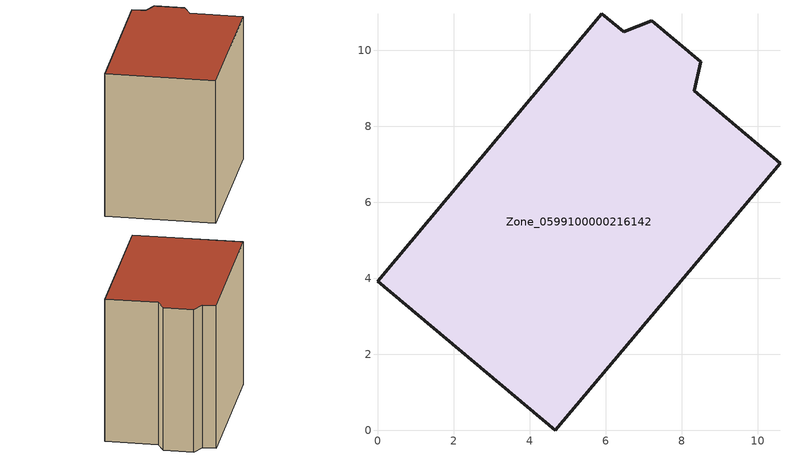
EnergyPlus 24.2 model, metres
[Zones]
Zone_0599100000216142
 floor ground (C_G): 6.48,10.48 7.21,10.78 8.5,9.69 8.34,8.93 10.59,7.02 4.68,0 0,3.92 5.9,10.96 z0
 wall outside (C_F): 4.68,0 10.59,7.02 8.34,8.93 8.5,9.69 7.21,10.78 6.48,10.48 5.9,10.96 0,3.92 4.68,0 z0:8.39
 roof outside (C_R): 6.48,10.48 5.9,10.96 0,3.92 4.68,0 10.59,7.02 8.34,8.93 8.5,9.69 7.21,10.78 z8.39
[BUILDING]
Pand.0599100000216142: North Axis=0; Terrain=City; Loads Convergence Tolerance Value=0.04; Temperature Convergence Tolerance Value=0.4; Solar Distribution=FullExterior; Maximum Number of Warmup Days=25; Minimum Number of Warmup Days=1
[Site:Location]
Rotterdam.The.Hague.AP_ZH_NLD Design_Conditions: Latitude=51.96; Longitude=4.45; Time Zone=1; Elevation=-4.5
[SITE:GROUNDTEMPERATURE:BUILDINGSURFACE]
18, 18, 18, 18, 18, 18, 18, 18, 18, 18, 18, 18
[MATERIAL] Thermal Absorptance=0.9; Solar Absorptance=0.7; Visible Absorptance=0.7
Name | Roughness | Thickness | Conductivity | Density | Specific Heat
G.TI.1946-1964 | MediumSmooth | 0.15 | 1 | 540 | 1210
F.TI.1946-1964 | Rough | 0.3 | 0.857143 | 1920 | 840
R.TI.1946-1964 | MediumRough | 0.2 | 0.277778 | 1500 | 1000
[CONSTRUCTION]
C_G: G.TI.1946-1964
C_F: F.TI.1946-1964
C_R: R.TI.1946-1964
[ZONE]
Zone_0599100000216142: Type=1; Multiplier=1; Ceiling Height=Autocalculate; Volume=Autocalculate; Floor Area=autocalculate; Part of Total Floor Area=Yes
[ZONEINFILTRATION:DESIGNFLOWRATE]
Infil_Zone_0599100000216142: Zone or ZoneList or Space or SpaceList=Zone_0599100000216142; Schedule=AlwaysOn; Design Flow Rate Calculation Method=Flow/Area; Flow Rate per Floor Area=0.003; Constant Term Coefficient=1; Temperature Term Coefficient=0; Velocity Term Coefficient=0; Velocity Squared Term Coefficient=0
[HVACTEMPLATE:ZONE:IDEALLOADSAIRSYSTEM]
Zone_0599100000216142: Maximum Heating Supply Air Temperature=50; Minimum Cooling Supply Air Temperature=13; Maximum Heating Supply Air Humidity Ratio=0.0156; Minimum Cooling Supply Air Humidity Ratio=0.0077; Heating Limit=NoLimit; Cooling Limit=NoLimit; Dehumidification Control Type=ConstantSensibleHeatRatio; Cooling Sensible Heat Ratio=0.7; Dehumidification Setpoint=60; Humidification Control Type=None; Humidification Setpoint=30; Outdoor Air Method=None; Outdoor Air Flow Rate per Person=0.00944; Outdoor Air Flow Rate per Zone Floor Area=0; Outdoor Air Flow Rate per Zone=0; Demand Controlled Ventilation Type=None; Outdoor Air Economizer Type=NoEconomizer; Heat Recovery Type=None; Sensible Heat Recovery Effectiveness=0.7; Latent Heat Recovery Effectiveness=0.65
[ZONECONTROL:THERMOSTAT]
ThermostatControl_Zone_0599100000216142: Zone or ZoneList=Zone_0599100000216142; Control Type Schedule=DualSetpointControlType; Control 1=Thermostat_Zone_0599100000216142; Temperature Difference Between Cutout And Setpoint=0
[THERMOSTATSETPOINT:DUALSETPOINT]
Thermostat_Zone_0599100000216142: Heating Setpoint Temperature Schedule=HeatingSetpoint_Zone_0599100000216142; Cooling Setpoint Temperature Schedule=CoolingSetpoint_Zone_0599100000216142
[SCHEDULE:COMPACT]
HeatingSetpoint_Zone_0599100000216142: Through: 12/31, For: AllDays, Until: 24:00, 21
CoolingSetpoint_Zone_0599100000216142: Through: 12/31, For: AllDays, Until: 24:00, 24
DualSetpointControlType: Through: 12/31, For: AllDays, Until: 24:00, 4
AlwaysOn: Through: 12/31, For: AllDays, Until: 24:00, 1
